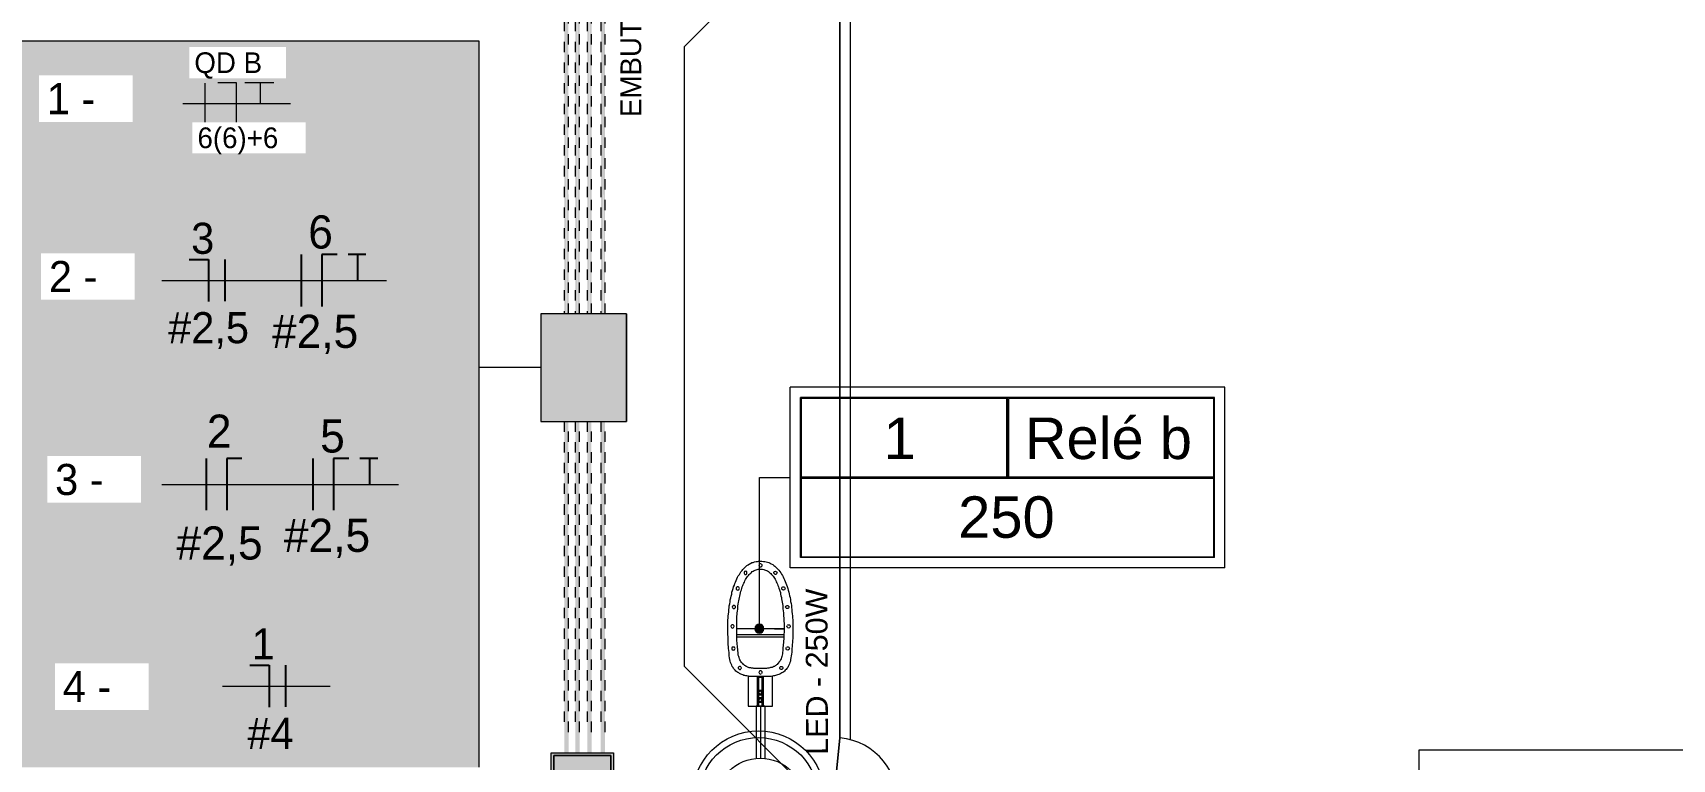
# Model space of a CAD drawing. Header units: metres. Extents: x -12 to 158, y -16 to 62.
# Drawn here: x 41.01 to 56.84, y 24.41 to 31.42 of the extents above; entities that cross this region are included whole.
import ezdxf

# ---------------------------------------------------------------- set-up
doc = ezdxf.new("R2010")
doc.units = ezdxf.units.M
doc.linetypes.add('Hidden', pattern=[0.007144, 0.004763, -0.002381])
doc.linetypes.add('Hidden 1_5', pattern=[0.0022, 0.0015, -0.0007])
for name, color, linetype, lineweight in [('A-ANNO-NOTE', 7, 'Continuous', 9), ('A-DETL', 7, 'Continuous', 9), ('A-DETL-GENF', 7, 'Continuous', 9), ('Dispositivos elétricos', 7, 'Continuous', 35), ('E-LITE-EQPM-IDEN', 7, 'Continuous', 9), ('E-POWR-CNDT', 7, 'Continuous', 18), ('G-ANNO-TEXT', 7, 'Continuous', 9), ('Identificadores de dispositivos elétricos', 7, 'Continuous', 9), ('LD_Luminárias', 7, 'Continuous', 9), ('VEGETAÇÃO', 7, 'Continuous', 9)]:
    doc.layers.add(name, color=color, linetype=linetype, lineweight=lineweight)
for name, color, linetype, lineweight, true_color in [('A-DETL-THIN', 7, 'Continuous', 9, 0xc0c0c0), ('BASE ELETRICO__dwg', 7, 'Continuous', 9, 0x767676), ('Fase', 1, 'Continuous', 25, 0xff0000), ('Neutro', 5, 'Continuous', 25, 0x0000ff), ('Terra', 3, 'Continuous', 25, 0x00ff00)]:
    doc.layers.add(name, color=color, linetype=linetype, lineweight=lineweight, true_color=true_color)
doc.styles.add('Arial_2', font='arial.ttf', dxfattribs={"height": 0.210954})
doc.styles.add('Arial_3', font='arial.ttf', dxfattribs={"height": 0.4})
doc.styles.add('Century Gothic', font='GOTHIC.TTF', dxfattribs={"height": 0.2})
doc.styles.add('Century Gothic_1', font='GOTHIC.TTF', dxfattribs={"height": 0.3})
doc.styles.add('Century Gothic_3', font='GOTHIC.TTF', dxfattribs={"height": 0.32})

# ---------------------------------------------------------------- blocks, each defined once
blk = doc.blocks.new('BASE ELETRICO__dwg-8227098-PLANTA BAIXA - PLANTA GERAL')
at = {"color": 252, "lineweight": 9, "true_color": 0x8e8e8e}
for p, q in [((47.536, 35.031), (47.536, 24.615)), ((47.536, 24.615), (47.536, 35.031)), ((47.636, 35.053), (47.636, 24.598))]:
    blk.add_line(p, q, dxfattribs=at)
at = {"color": 252, "lineweight": 9, "true_color": 0x8e8e8e, "flags": 128}
blk.add_lwpolyline([(47.462, 23.876), (46.036, 25.302), (46.036, 31.289), (47.536, 32.789)], dxfattribs=at)
at = {"color": 252, "lineweight": 9, "true_color": 0x8e8e8e}
blk.add_circle((46.751, 24.043), 0.639, dxfattribs=at)
at = {"layer": 'LD_Luminárias', "color": 252, "true_color": 0x8e8e8e}
blk.add_circle((46.751, 24.043), 0.575, dxfattribs=at)
at = {"layer": 'VEGETAÇÃO', "color": 252, "true_color": 0x8e8e8e, "flags": 128}
blk.add_lwpolyline([(53.133, 8.382), (53.133, 24.5), (93.833, 24.5)], dxfattribs=at)
blk = doc.blocks.new('Caixa de Passagem no Passeio - Caixa de Passagem no Passeio 2-8198666-PLANTA BAIXA - PLANTA GERAL')
at = {"layer": 'Dispositivos elétricos', "linetype": 'Hidden 1_5', "lineweight": 9, "true_color": 0x82482d}
h = blk.add_hatch(color=27, dxfattribs=at)
h.paths.add_polyline_path([(0.275, -0.3), (0.3, -0.3), (0.3, 0.3), (-0.3, 0.3), (-0.3, -0.3), (0.132, -0.3)])
h.paths.add_polyline_path([(0.132, -0.275), (-0.275, -0.275), (-0.275, 0.275), (0.275, 0.275), (0.275, -0.275)])
at = {"layer": 'Dispositivos elétricos', "linetype": 'Hidden 1_5', "lineweight": 9, "true_color": 0x5a6266}
blk.add_hatch(color=251, dxfattribs=at).paths.add_polyline_path([(0.132, -0.275), (0.275, -0.275), (0.275, 0.275), (-0.275, 0.275), (-0.275, -0.275), (-0.144, -0.275)])
at = {"layer": 'Dispositivos elétricos', "lineweight": 9}
for p, q in [((-0.3, -0.3), (-0.3, 0.3)), ((-0.3, 0.3), (0.3, 0.3)), ((-0.275, -0.275), (-0.275, 0.275)), ((-0.275, 0.275), (0.275, 0.275)), ((-0.275, 0.275), (-0.275, -0.275)), ((0.275, 0.275), (-0.275, 0.275)), ((0.275, 0.275), (0.275, -0.275)), ((0.275, -0.275), (0.275, 0.275)), ((0.3, 0.3), (0.3, -0.3)), ((0.3, -0.3), (-0.3, -0.3)), ((0.275, -0.275), (-0.275, -0.275)), ((-0.275, -0.275), (0.275, -0.275))]:
    blk.add_line(p, q, dxfattribs=at)
blk = doc.blocks.new('PVC Corrugado Amarelo_Caixa de Octogonal 4x4 - PVC Corrugado Amarelo_Caixa de Octogonal 4x4-2829200-PLANTA BAIXA - PLANTA GERAL')
at = {"layer": 'Dispositivos elétricos', "linetype": 'Hidden 1_5', "lineweight": 9, "true_color": 0xffff00}
h = blk.add_hatch(color=2, dxfattribs=at)
h.paths.add_polyline_path([(0, -0.043), (0.015, -0.041), (0.025, -0.035), (0.036, -0.024), (0.038, -0.022), (0.042, -0.009), (0.044, 0), (0.041, 0.015), (0.036, 0.024), (0.024, 0.036), (0.015, 0.041), (0.009, 0.042), (-0.008, 0.042), (-0.011, 0.042), (-0.024, 0.036), (-0.036, 0.024), (-0.041, 0.015), (-0.042, 0.008), (-0.043, 0), (-0.041, -0.015), (-0.035, -0.026), (-0.024, -0.036), (-0.022, -0.038), (-0.008, -0.042)])
h.paths.add_polyline_path([(0.015, -0.036), (-0.015, -0.035), (-0.036, -0.014), (-0.035, 0.015), (-0.015, 0.036), (0.016, 0.035), (0.036, 0.015), (0.035, -0.016), (0.016, -0.035)])
blk.add_hatch(color=2, dxfattribs=at).paths.add_polyline_path([(-0.015, -0.036), (0.015, -0.036), (0.036, -0.015), (0.036, 0.015), (0.015, 0.036), (-0.015, 0.036), (-0.036, 0.015), (-0.036, -0.015)])
at = {"layer": 'Dispositivos elétricos', "lineweight": 9}
for p, q in [((-0.015, 0.036), (-0.036, 0.015)), ((-0.036, 0.015), (-0.036, -0.015)), ((0.015, 0.036), (-0.015, 0.036)), ((0.036, 0.015), (0.015, 0.036)), ((0.036, -0.015), (0.036, 0.015)), ((-0.036, -0.015), (-0.015, -0.036)), ((-0.015, -0.036), (0.015, -0.036)), ((0.015, -0.036), (0.036, -0.015))]:
    blk.add_line(p, q, dxfattribs=at)
for start, end in [(360, 180), (180, 360)]:
    blk.add_arc((0, 0), 0.0435, start, end, dxfattribs=at)
blk = doc.blocks.new('Tag de Luminárias de Teto 3 - Tag de Luminárias de Teto 3-3493737-PLANTA BAIXA - PLANTA GERAL')
at = {"layer": 'E-LITE-EQPM-IDEN'}
for p, q in [((-0.0105, -0.004361), (-0.0105, 0.004361)), ((0.0105, 0.004361), (-0.0105, 0.004361)), ((0.0105, -0.004361), (0.0105, 0.004361)), ((0.01, 0.003861), (-0.01, 0.003861)), ((-0.01, -0.003861), (-0.01, 0.003861)), ((-0.000039, 0.003822), (-0.009961, 0.003822)), ((-0.009961, 0.003822), (-0.009961, 0.000039)), ((-0.000039, 0.000039), (-0.000039, 0.003822)), ((0, 0), (0, 0.003861)), ((0.000039, 0.003822), (0.000039, 0.000039)), ((0.009961, 0.003822), (0.000039, 0.003822)), ((0.009961, 0.000039), (0.009961, 0.003822)), ((0.01, -0.003861), (0.01, 0.003861)), ((-0.01, 0), (0.01, 0)), ((-0.009961, 0.000039), (-0.000039, 0.000039)), ((0.000039, 0.000039), (0.009961, 0.000039)), ((0.009961, -0.000039), (-0.009961, -0.000039)), ((-0.009961, -0.000039), (-0.009961, -0.003822)), ((0.009961, -0.003822), (0.009961, -0.000039)), ((0.01, -0.003861), (-0.01, -0.003861)), ((-0.009961, -0.003822), (0.009961, -0.003822)), ((0.0105, -0.004361), (-0.0105, -0.004361))]:
    blk.add_line(p, q, dxfattribs=at)
blk = doc.blocks.new('Fiação_PEX_Tags Lighting Fixture - 1_ FN-4481215-PLANTA BAIXA - PLANTA GERAL')
at = {"layer": 'E-LITE-EQPM-IDEN', "color": 1, "lineweight": 25, "true_color": 0xff0000}
blk.add_line((-0.00099, -0.001403), (-0.00099, -0.003903), dxfattribs=at)
at = {"layer": 'E-LITE-EQPM-IDEN', "color": 5, "lineweight": 25, "true_color": 0x0000ff}
for p, q in [((0.00001, -0.001403), (0.00001, -0.003903)), ((0.00001, -0.001403), (0.00001, -0.003425)), ((0.000731, -0.001403), (0.00001, -0.001403))]:
    blk.add_line(p, q, dxfattribs=at)
at = {"layer": 'E-LITE-EQPM-IDEN'}
for p in [(-0.003123, -0.002653), (-0.003123, -0.002653), (-0.003123, -0.002653), (-0.003123, -0.002653), (-0.003123, -0.002653), (-0.003123, -0.002653), (-0.003123, -0.002653), (-0.003123, -0.002653), (-0.003123, -0.002653), (-0.003123, -0.002653), (-0.003123, -0.002653), (-0.003123, -0.002653), (-0.003123, -0.002653), (-0.003123, -0.002653), (-0.003123, -0.002653), (-0.003123, -0.002653), (-0.003123, -0.002653), (-0.003123, -0.002653), (-0.003123, -0.002653), (-0.003123, -0.002653), (-0.003123, -0.002653), (-0.003123, -0.002653), (-0.002681, -0.002653)]:
    blk.add_line(p, (0.002595, -0.002653), dxfattribs=at)
blk = doc.blocks.new('Fiação_PEX_Tags Eletrical Fixtures - 2_ FNT-4480792-PLANTA BAIXA - PLANTA GERAL')
at = {"layer": 'Fase'}
blk.add_line((-0.000983, 0.00125), (-0.000983, -0.00125), dxfattribs=at)
at = {"layer": 'Identificadores de dispositivos elétricos'}
blk.add_line((-0.002569, 0), (0.003149, 0), dxfattribs=at)
at = {"layer": 'Neutro'}
for p, q in [((0.000017, 0.00125), (0.000017, -0.00125)), ((0.000017, 0.00125), (0.000017, -0.000772)), ((0.000759, 0.00125), (0.000017, 0.00125))]:
    blk.add_line(p, q, dxfattribs=at)
at = {"layer": 'Terra'}
for p, q in [((0.002149, 0.00125), (0.00129, 0.00125)), ((0.001746, 0.00125), (0.001746, 0))]:
    blk.add_line(p, q, dxfattribs=at)
blk = doc.blocks.new('Fiação_Tags Lighting Fixture - 1_ FN-3746626-PLANTA BAIXA - PLANTA GERAL')
at = {"layer": 'E-LITE-EQPM-IDEN', "color": 5, "lineweight": 25, "true_color": 0x0000ff}
for p, q in [((-0.001283, -0.001642), (-0.000345, -0.001642)), ((-0.000345, -0.001642), (-0.000345, -0.003664))]:
    blk.add_line(p, q, dxfattribs=at)
at = {"layer": 'E-LITE-EQPM-IDEN', "color": 1, "lineweight": 25, "true_color": 0xff0000}
blk.add_line((0.000434, -0.001642), (0.000434, -0.003658), dxfattribs=at)
at = {"layer": 'E-LITE-EQPM-IDEN'}
blk.add_line((-0.002595, -0.002653), (0.002595, -0.002653), dxfattribs=at)

msp = doc.modelspace()

# ---------------------------------------------------------------- hatches: boundary and pattern name
at = {"layer": 'A-DETL-GENF', "true_color": 0xffffff}
msp.add_hatch(color=7, dxfattribs=at).paths.add_polyline_path([(43.071, 24.331), (45.319, 24.331), (45.319, 31.339), (40.891, 31.339), (40.891, 24.331)])
at = {"layer": 'A-DETL-GENF', "true_color": 0x0000ff}
msp.add_hatch(color=5, dxfattribs=at).paths.add_polyline_path([(45.916, 27.669), (46.742, 27.669), (46.742, 28.709), (45.916, 28.709), (45.916, 27.829)])
at = {"layer": 'E-POWR-CNDT', "true_color": 0x353535}
h = msp.add_hatch(color=250, dxfattribs=at)
h.paths.add_polyline_path([(46.14, 24.471), (46.161, 24.471), (46.161, 27.669), (46.14, 27.669), (46.14, 24.623)])
h.paths.add_polyline_path([(46.14, 28.709), (46.161, 28.709), (46.161, 36.335), (46.14, 36.335), (46.14, 28.815)])
h = msp.add_hatch(color=250, dxfattribs=at)
h.paths.add_polyline_path([(46.181, 24.471), (46.182, 24.471), (46.18, 27.669), (46.161, 27.669), (46.161, 24.471), (46.179, 24.471)])
h.paths.add_polyline_path([(46.182, 28.709), (46.181, 36.335), (46.161, 36.335), (46.163, 28.709), (46.182, 28.709)])
h = msp.add_hatch(color=250, dxfattribs=at)
h.paths.add_polyline_path([(46.247, 24.471), (46.268, 24.471), (46.268, 27.669), (46.247, 27.669), (46.247, 24.623)])
h.paths.add_polyline_path([(46.247, 28.709), (46.268, 28.709), (46.268, 36.335), (46.247, 36.335), (46.247, 28.709)])
h = msp.add_hatch(color=250, dxfattribs=at)
h.paths.add_polyline_path([(46.288, 24.471), (46.289, 24.471), (46.287, 27.669), (46.268, 27.669), (46.268, 24.471), (46.286, 24.471)])
h.paths.add_polyline_path([(46.289, 28.709), (46.288, 36.335), (46.268, 36.335), (46.27, 28.709), (46.289, 28.709)])
h = msp.add_hatch(color=250, dxfattribs=at)
h.paths.add_polyline_path([(46.363, 24.471), (46.384, 24.471), (46.384, 27.669), (46.363, 27.669), (46.363, 24.471)])
h.paths.add_polyline_path([(46.363, 28.709), (46.384, 28.709), (46.384, 36.335), (46.363, 36.335), (46.363, 28.815)])
h = msp.add_hatch(color=250, dxfattribs=at)
h.paths.add_polyline_path([(46.384, 24.471), (46.405, 24.471), (46.402, 27.669), (46.384, 27.669), (46.384, 24.623)])
h.paths.add_polyline_path([(46.402, 28.709), (46.405, 28.709), (46.404, 36.335), (46.384, 36.335), (46.386, 28.709), (46.4, 28.709)])
h = msp.add_hatch(color=250, dxfattribs=at)
h.paths.add_polyline_path([(46.494, 24.471), (46.515, 24.471), (46.515, 27.669), (46.494, 27.669), (46.494, 24.471)])
h.paths.add_polyline_path([(46.502, 28.709), (46.515, 28.709), (46.515, 36.335), (46.494, 36.335), (46.495, 28.709), (46.5, 28.709)])
h = msp.add_hatch(color=250, dxfattribs=at)
h.paths.add_polyline_path([(46.536, 24.471), (46.534, 27.669), (46.515, 27.669), (46.515, 24.471), (46.536, 24.471)])
h.paths.add_polyline_path([(46.527, 28.709), (46.536, 28.709), (46.535, 36.335), (46.515, 36.335), (46.517, 28.709), (46.525, 28.709)])

# ---------------------------------------------------------------- linework, layer by layer
at = {"layer": 'A-ANNO-NOTE'}
for p, q in [((48.802, 24.616), (48.74, 23.992)), ((48.74, 23.992), (48.802, 24.616))]:
    msp.add_line(p, q, dxfattribs=at)
msp.add_arc((48.74, 23.992), 0.627, 264.3017, 84.3017, dxfattribs=at)
msp.add_arc((48.74, 23.992), 0.627, 264.3017, 84.3017, dxfattribs=at)
at = {"layer": 'A-DETL', "color": 1, "true_color": 0xff0000}
msp.add_line((42.668, 30.936), (42.668, 30.529), dxfattribs=at)
at = {"layer": 'A-DETL', "color": 5, "true_color": 0x0000ff}
for p, q in [((42.796, 30.941), (42.973, 30.941)), ((42.973, 30.941), (42.973, 30.534))]:
    msp.add_line(p, q, dxfattribs=at)
at = {"layer": 'A-DETL', "color": 3, "true_color": 0x00ff00}
for p, q in [((43.057, 30.941), (43.337, 30.941)), ((43.208, 30.739), (43.208, 30.941))]:
    msp.add_line(p, q, dxfattribs=at)
at = {"layer": 'A-DETL'}
for p, q in [((42.456, 30.739), (43.496, 30.739)), ((45.916, 28.709), (45.916, 27.669)), ((46.742, 28.709), (45.916, 28.709)), ((46.742, 28.709), (46.742, 27.669)), ((45.916, 28.189), (45.319, 28.189)), ((45.916, 27.669), (46.742, 27.669)), ((47.916, 26.285), (47.929, 26.293)), ((47.929, 26.293), (47.939, 26.298)), ((47.939, 26.298), (47.952, 26.306)), ((47.952, 26.306), (47.965, 26.308)), ((47.965, 26.308), (47.978, 26.313)), ((47.978, 26.313), (47.993, 26.316)), ((47.993, 26.316), (48.006, 26.318)), ((48.006, 26.318), (48.018, 26.321)), ((48.018, 26.321), (48.034, 26.321)), ((48.026, 26.29), (48.023, 26.285)), ((48.031, 26.293), (48.026, 26.29)), ((48.036, 26.295), (48.031, 26.293)), ((48.034, 26.321), (48.049, 26.321)), ((48.044, 26.293), (48.036, 26.295)), ((48.052, 26.285), (48.046, 26.29)), ((48.049, 26.321), (48.064, 26.318)), ((48.064, 26.318), (48.077, 26.318)), ((48.077, 26.318), (48.09, 26.313)), ((48.09, 26.313), (48.105, 26.311)), ((48.105, 26.311), (48.118, 26.306)), ((48.118, 26.306), (48.131, 26.301)), ((48.131, 26.301), (48.141, 26.295)), ((48.141, 26.295), (48.154, 26.288)), ((48.154, 26.288), (48.164, 26.28)), ((47.794, 26.119), (47.801, 26.135)), ((47.801, 26.135), (47.809, 26.15)), ((47.809, 26.15), (47.814, 26.165)), ((47.814, 26.165), (47.822, 26.178)), ((47.822, 26.178), (47.832, 26.191)), ((47.832, 26.191), (47.84, 26.204)), ((47.84, 26.204), (47.847, 26.216)), ((47.847, 26.216), (47.858, 26.229)), ((47.858, 26.229), (47.865, 26.239)), ((47.865, 26.239), (47.875, 26.249)), ((47.875, 26.249), (47.886, 26.26)), ((47.881, 26.219), (47.878, 26.214)), ((47.878, 26.214), (47.878, 26.209)), ((47.878, 26.209), (47.878, 26.204)), ((47.878, 26.204), (47.881, 26.198)), ((47.886, 26.221), (47.881, 26.219)), ((47.881, 26.198), (47.886, 26.193)), ((47.881, 26.119), (47.886, 26.132)), ((47.886, 26.26), (47.896, 26.27)), ((47.891, 26.224), (47.886, 26.221)), ((47.886, 26.193), (47.891, 26.193)), ((47.886, 26.132), (47.893, 26.142)), ((47.898, 26.221), (47.891, 26.224)), ((47.891, 26.193), (47.898, 26.193)), ((47.893, 26.142), (47.898, 26.153)), ((47.896, 26.27), (47.906, 26.278)), ((47.904, 26.219), (47.898, 26.221)), ((47.898, 26.193), (47.904, 26.198)), ((47.898, 26.153), (47.906, 26.163)), ((47.906, 26.214), (47.904, 26.219)), ((47.904, 26.198), (47.906, 26.204)), ((47.906, 26.278), (47.916, 26.285)), ((47.906, 26.209), (47.906, 26.214)), ((47.906, 26.204), (47.906, 26.209)), ((47.906, 26.163), (47.911, 26.173)), ((47.911, 26.173), (47.919, 26.183)), ((47.919, 26.183), (47.927, 26.191)), ((47.927, 26.191), (47.934, 26.198)), ((47.934, 26.198), (47.942, 26.206)), ((47.942, 26.206), (47.949, 26.211)), ((47.949, 26.211), (47.957, 26.219)), ((47.957, 26.219), (47.967, 26.224)), ((47.967, 26.224), (47.975, 26.229)), ((47.975, 26.229), (47.985, 26.232)), ((47.985, 26.232), (47.993, 26.237)), ((47.993, 26.237), (48.003, 26.239)), ((48.003, 26.239), (48.013, 26.242)), ((48.013, 26.242), (48.023, 26.242)), ((48.023, 26.285), (48.021, 26.28)), ((48.021, 26.28), (48.023, 26.275)), ((48.023, 26.275), (48.026, 26.27)), ((48.023, 26.242), (48.034, 26.242)), ((48.026, 26.27), (48.031, 26.265)), ((48.031, 26.265), (48.036, 26.265)), ((48.034, 26.242), (48.044, 26.242)), ((48.036, 26.265), (48.044, 26.265)), ((48.044, 26.265), (48.046, 26.27)), ((48.044, 26.242), (48.057, 26.242)), ((48.046, 26.27), (48.052, 26.275)), ((48.052, 26.28), (48.052, 26.285)), ((48.052, 26.275), (48.052, 26.28)), ((48.057, 26.242), (48.067, 26.239)), ((48.067, 26.239), (48.075, 26.237)), ((48.075, 26.237), (48.085, 26.234)), ((48.085, 26.234), (48.095, 26.229)), ((48.095, 26.229), (48.103, 26.227)), ((48.103, 26.227), (48.113, 26.219)), ((48.113, 26.219), (48.12, 26.214)), ((48.12, 26.214), (48.128, 26.209)), ((48.128, 26.209), (48.136, 26.201)), ((48.136, 26.201), (48.143, 26.193)), ((48.143, 26.193), (48.151, 26.183)), ((48.151, 26.183), (48.159, 26.176)), ((48.159, 26.176), (48.166, 26.165)), ((48.164, 26.28), (48.174, 26.273)), ((48.166, 26.214), (48.172, 26.219)), ((48.166, 26.209), (48.166, 26.214)), ((48.166, 26.204), (48.166, 26.209)), ((48.172, 26.199), (48.166, 26.204)), ((48.166, 26.165), (48.172, 26.155)), ((48.172, 26.219), (48.177, 26.221)), ((48.177, 26.193), (48.172, 26.199)), ((48.172, 26.155), (48.179, 26.145)), ((48.174, 26.273), (48.184, 26.262)), ((48.177, 26.221), (48.182, 26.224)), ((48.182, 26.193), (48.177, 26.193)), ((48.179, 26.145), (48.184, 26.135)), ((48.182, 26.224), (48.187, 26.221)), ((48.187, 26.193), (48.182, 26.193)), ((48.184, 26.262), (48.194, 26.252)), ((48.184, 26.135), (48.189, 26.122)), ((48.187, 26.221), (48.192, 26.219)), ((48.192, 26.199), (48.187, 26.193)), ((48.192, 26.219), (48.194, 26.214)), ((48.194, 26.204), (48.192, 26.199)), ((48.194, 26.252), (48.205, 26.242)), ((48.194, 26.214), (48.197, 26.209)), ((48.197, 26.209), (48.194, 26.204)), ((48.205, 26.242), (48.215, 26.232)), ((48.215, 26.232), (48.223, 26.219)), ((48.223, 26.219), (48.233, 26.209)), ((48.233, 26.209), (48.24, 26.196)), ((48.24, 26.196), (48.248, 26.181)), ((48.248, 26.181), (48.256, 26.168)), ((48.256, 26.168), (48.263, 26.153)), ((48.263, 26.153), (48.269, 26.14)), ((48.269, 26.14), (48.276, 26.125)), ((47.75, 25.966), (47.753, 25.984)), ((47.753, 25.984), (47.758, 26.002)), ((47.758, 26.002), (47.761, 26.02)), ((47.761, 26.02), (47.766, 26.038)), ((47.766, 26.038), (47.771, 26.056)), ((47.771, 26.056), (47.776, 26.073)), ((47.776, 26.073), (47.784, 26.089)), ((47.784, 26.089), (47.789, 26.104)), ((47.789, 26.104), (47.794, 26.119)), ((47.807, 26.068), (47.801, 26.063)), ((47.801, 26.063), (47.801, 26.056)), ((47.801, 26.056), (47.801, 26.05)), ((47.801, 26.05), (47.807, 26.045)), ((47.817, 26.071), (47.809, 26.071)), ((47.809, 26.043), (47.817, 26.04)), ((47.822, 26.071), (47.817, 26.071)), ((47.817, 26.04), (47.822, 26.043)), ((47.827, 26.068), (47.822, 26.071)), ((47.822, 26.043), (47.827, 26.045)), ((47.83, 26.063), (47.827, 26.068)), ((47.827, 26.045), (47.83, 26.05)), ((47.832, 26.056), (47.83, 26.063)), ((47.83, 26.05), (47.832, 26.056)), ((47.832, 25.969), (47.837, 25.984)), ((47.837, 25.984), (47.84, 25.999)), ((47.84, 25.999), (47.842, 26.015)), ((47.842, 26.015), (47.847, 26.03)), ((47.847, 26.03), (47.853, 26.043)), ((47.853, 26.043), (47.855, 26.058)), ((47.855, 26.058), (47.86, 26.071)), ((47.86, 26.071), (47.865, 26.084)), ((47.865, 26.084), (47.87, 26.096)), ((47.87, 26.096), (47.875, 26.109)), ((47.875, 26.109), (47.881, 26.119)), ((48.189, 26.122), (48.195, 26.112)), ((48.195, 26.112), (48.2, 26.099)), ((48.2, 26.099), (48.205, 26.086)), ((48.205, 26.086), (48.21, 26.073)), ((48.21, 26.073), (48.215, 26.061)), ((48.215, 26.061), (48.22, 26.045)), ((48.22, 26.045), (48.223, 26.033)), ((48.223, 26.033), (48.228, 26.017)), ((48.228, 26.017), (48.23, 26.002)), ((48.23, 26.002), (48.233, 25.987)), ((48.233, 25.987), (48.238, 25.971)), ((48.238, 25.971), (48.24, 25.956)), ((48.243, 26.063), (48.246, 26.068)), ((48.243, 26.056), (48.243, 26.063)), ((48.243, 26.051), (48.243, 26.056)), ((48.246, 26.045), (48.243, 26.051)), ((48.246, 26.068), (48.251, 26.071)), ((48.251, 26.043), (48.246, 26.045)), ((48.251, 26.071), (48.258, 26.071)), ((48.258, 26.04), (48.251, 26.043)), ((48.258, 26.071), (48.263, 26.071)), ((48.263, 26.043), (48.258, 26.04)), ((48.263, 26.071), (48.269, 26.068)), ((48.269, 26.045), (48.263, 26.043)), ((48.269, 26.068), (48.271, 26.063)), ((48.271, 26.051), (48.269, 26.045)), ((48.271, 26.063), (48.274, 26.056)), ((48.274, 26.056), (48.271, 26.051)), ((48.276, 26.125), (48.281, 26.109)), ((48.281, 26.109), (48.289, 26.091)), ((48.289, 26.091), (48.294, 26.076)), ((48.294, 26.076), (48.299, 26.058)), ((48.299, 26.058), (48.304, 26.04)), ((48.304, 26.04), (48.309, 26.022)), ((48.309, 26.022), (48.314, 26.005)), ((48.314, 26.005), (48.317, 25.987)), ((48.317, 25.987), (48.322, 25.969)), ((47.728, 25.81), (47.73, 25.831)), ((47.73, 25.851), (47.733, 25.872)), ((47.73, 25.831), (47.73, 25.851)), ((47.733, 25.872), (47.735, 25.89)), ((47.735, 25.89), (47.74, 25.91)), ((47.74, 25.91), (47.743, 25.928)), ((47.743, 25.928), (47.745, 25.948)), ((47.745, 25.948), (47.75, 25.966)), ((47.766, 25.885), (47.763, 25.877)), ((47.763, 25.877), (47.766, 25.872)), ((47.766, 25.872), (47.768, 25.867)), ((47.773, 25.892), (47.768, 25.887)), ((47.768, 25.867), (47.773, 25.864)), ((47.779, 25.892), (47.773, 25.892)), ((47.773, 25.864), (47.779, 25.862)), ((47.784, 25.892), (47.779, 25.892)), ((47.779, 25.862), (47.784, 25.864)), ((47.789, 25.887), (47.784, 25.892)), ((47.784, 25.864), (47.789, 25.867)), ((47.794, 25.885), (47.789, 25.887)), ((47.789, 25.867), (47.794, 25.872)), ((47.794, 25.877), (47.794, 25.885)), ((47.794, 25.872), (47.794, 25.877)), ((47.812, 25.823), (47.814, 25.839)), ((47.812, 25.805), (47.812, 25.823)), ((47.814, 25.839), (47.817, 25.856)), ((47.817, 25.872), (47.819, 25.89)), ((47.817, 25.856), (47.817, 25.872)), ((47.819, 25.89), (47.822, 25.905)), ((47.822, 25.905), (47.825, 25.923)), ((47.825, 25.923), (47.827, 25.938)), ((47.827, 25.938), (47.83, 25.953)), ((47.83, 25.953), (47.832, 25.969)), ((48.24, 25.956), (48.243, 25.941)), ((48.243, 25.941), (48.246, 25.923)), ((48.246, 25.923), (48.248, 25.908)), ((48.248, 25.908), (48.251, 25.892)), ((48.251, 25.892), (48.253, 25.874)), ((48.253, 25.874), (48.253, 25.859)), ((48.253, 25.859), (48.256, 25.841)), ((48.256, 25.841), (48.258, 25.823)), ((48.258, 25.823), (48.258, 25.806)), ((48.279, 25.877), (48.281, 25.885)), ((48.281, 25.872), (48.279, 25.877)), ((48.284, 25.867), (48.281, 25.872)), ((48.284, 25.887), (48.289, 25.892)), ((48.289, 25.864), (48.284, 25.867)), ((48.289, 25.892), (48.294, 25.892)), ((48.294, 25.862), (48.289, 25.864)), ((48.294, 25.892), (48.302, 25.892)), ((48.302, 25.864), (48.294, 25.862)), ((48.302, 25.892), (48.307, 25.887)), ((48.307, 25.867), (48.302, 25.864)), ((48.309, 25.872), (48.307, 25.867)), ((48.309, 25.885), (48.309, 25.877)), ((48.309, 25.877), (48.309, 25.872)), ((48.322, 25.969), (48.325, 25.951)), ((48.325, 25.951), (48.327, 25.931)), ((48.327, 25.931), (48.332, 25.913)), ((48.332, 25.913), (48.335, 25.892)), ((48.335, 25.892), (48.337, 25.874)), ((48.337, 25.874), (48.34, 25.854)), ((48.34, 25.854), (48.34, 25.834)), ((48.34, 25.834), (48.343, 25.813)), ((48.343, 25.813), (48.345, 25.793)), ((47.72, 25.691), (47.722, 25.711)), ((47.72, 25.673), (47.72, 25.691)), ((47.72, 25.652), (47.72, 25.673)), ((47.722, 25.752), (47.725, 25.772)), ((47.722, 25.731), (47.722, 25.752)), ((47.722, 25.711), (47.722, 25.731)), ((47.725, 25.793), (47.728, 25.81)), ((47.725, 25.772), (47.725, 25.793)), ((47.753, 25.698), (47.751, 25.691)), ((47.751, 25.691), (47.753, 25.685)), ((47.753, 25.685), (47.756, 25.68)), ((47.761, 25.706), (47.756, 25.701)), ((47.756, 25.68), (47.761, 25.678)), ((47.766, 25.706), (47.761, 25.706)), ((47.761, 25.678), (47.766, 25.675)), ((47.771, 25.706), (47.766, 25.706)), ((47.766, 25.675), (47.771, 25.678)), ((47.776, 25.701), (47.771, 25.706)), ((47.771, 25.678), (47.776, 25.68)), ((47.776, 25.68), (47.779, 25.685)), ((47.781, 25.691), (47.779, 25.698)), ((47.779, 25.685), (47.781, 25.691)), ((47.807, 25.736), (47.809, 25.754)), ((47.807, 25.719), (47.807, 25.736)), ((47.807, 25.701), (47.807, 25.719)), ((47.807, 25.685), (47.807, 25.701)), ((47.807, 25.668), (47.807, 25.685)), ((47.807, 25.65), (47.807, 25.668)), ((48.261, 25.668), (47.807, 25.668)), ((47.809, 25.788), (47.812, 25.805)), ((47.809, 25.77), (47.809, 25.788)), ((47.809, 25.754), (47.809, 25.77)), ((48.172, 25.668), (48.264, 25.668)), ((48.258, 25.806), (48.258, 25.79)), ((48.258, 25.79), (48.261, 25.772)), ((48.261, 25.772), (48.261, 25.754)), ((48.261, 25.754), (48.261, 25.737)), ((48.261, 25.737), (48.264, 25.721)), ((48.264, 25.721), (48.264, 25.703)), ((48.264, 25.703), (48.264, 25.686)), ((48.264, 25.686), (48.264, 25.668)), ((48.264, 25.668), (48.264, 25.65)), ((48.292, 25.691), (48.294, 25.698)), ((48.294, 25.686), (48.292, 25.691)), ((48.297, 25.68), (48.294, 25.686)), ((48.297, 25.701), (48.302, 25.706)), ((48.302, 25.678), (48.297, 25.68)), ((48.302, 25.706), (48.307, 25.706)), ((48.307, 25.675), (48.302, 25.678)), ((48.307, 25.706), (48.315, 25.706)), ((48.315, 25.678), (48.307, 25.675)), ((48.315, 25.706), (48.32, 25.701)), ((48.32, 25.68), (48.315, 25.678)), ((48.322, 25.686), (48.32, 25.68)), ((48.322, 25.698), (48.322, 25.691)), ((48.322, 25.691), (48.322, 25.686)), ((48.345, 25.793), (48.345, 25.772)), ((48.345, 25.772), (48.348, 25.755)), ((48.348, 25.755), (48.348, 25.734)), ((48.348, 25.734), (48.348, 25.714)), ((48.348, 25.714), (48.348, 25.693)), ((48.348, 25.693), (48.348, 25.673)), ((48.348, 25.673), (48.348, 25.652)), ((47.72, 25.632), (47.72, 25.652)), ((47.72, 25.611), (47.72, 25.632)), ((47.723, 25.591), (47.72, 25.611)), ((47.723, 25.573), (47.723, 25.591)), ((47.723, 25.553), (47.723, 25.573)), ((47.725, 25.535), (47.723, 25.553)), ((47.725, 25.514), (47.725, 25.535)), ((47.728, 25.497), (47.725, 25.514)), ((47.728, 25.476), (47.728, 25.497)), ((47.807, 25.632), (47.807, 25.65)), ((47.807, 25.617), (47.807, 25.632)), ((47.807, 25.599), (47.807, 25.617)), ((47.807, 25.614), (48.261, 25.614)), ((47.809, 25.583), (47.807, 25.599)), ((47.809, 25.591), (48.261, 25.591)), ((47.809, 25.566), (47.809, 25.583)), ((47.809, 25.55), (47.809, 25.566)), ((47.812, 25.532), (47.809, 25.55)), ((47.812, 25.517), (47.812, 25.532)), ((47.814, 25.502), (47.812, 25.517)), ((47.814, 25.486), (47.814, 25.502)), ((48.256, 25.502), (48.253, 25.487)), ((48.258, 25.532), (48.256, 25.517)), ((48.256, 25.517), (48.256, 25.502)), ((48.261, 25.566), (48.258, 25.55)), ((48.258, 25.55), (48.258, 25.532)), ((48.264, 25.635), (48.261, 25.617)), ((48.261, 25.617), (48.261, 25.599)), ((48.261, 25.599), (48.261, 25.584)), ((48.261, 25.584), (48.261, 25.566)), ((48.264, 25.65), (48.264, 25.635)), ((48.343, 25.497), (48.34, 25.476)), ((48.345, 25.535), (48.343, 25.515)), ((48.343, 25.515), (48.343, 25.497)), ((48.348, 25.573), (48.345, 25.553)), ((48.345, 25.553), (48.345, 25.535)), ((48.348, 25.652), (48.348, 25.632)), ((48.348, 25.632), (48.348, 25.612)), ((48.348, 25.612), (48.348, 25.594)), ((48.348, 25.594), (48.348, 25.573)), ((47.73, 25.458), (47.728, 25.476)), ((47.733, 25.44), (47.73, 25.458)), ((47.735, 25.423), (47.733, 25.44)), ((47.735, 25.405), (47.735, 25.423)), ((47.738, 25.387), (47.735, 25.405)), ((47.74, 25.372), (47.738, 25.387)), ((47.743, 25.354), (47.74, 25.372)), ((47.748, 25.341), (47.743, 25.354)), ((47.753, 25.328), (47.748, 25.341)), ((47.763, 25.489), (47.761, 25.484)), ((47.761, 25.484), (47.761, 25.476)), ((47.761, 25.476), (47.761, 25.471)), ((47.761, 25.471), (47.763, 25.466)), ((47.768, 25.491), (47.763, 25.489)), ((47.763, 25.466), (47.768, 25.463)), ((47.776, 25.491), (47.768, 25.491)), ((47.768, 25.463), (47.776, 25.461)), ((47.781, 25.491), (47.776, 25.491)), ((47.776, 25.461), (47.781, 25.463)), ((47.786, 25.489), (47.781, 25.491)), ((47.781, 25.463), (47.786, 25.466)), ((47.789, 25.484), (47.786, 25.489)), ((47.786, 25.466), (47.789, 25.471)), ((47.791, 25.476), (47.789, 25.484)), ((47.789, 25.471), (47.791, 25.476)), ((47.817, 25.471), (47.814, 25.486)), ((47.817, 25.456), (47.817, 25.471)), ((47.82, 25.44), (47.817, 25.456)), ((47.822, 25.425), (47.82, 25.44)), ((47.822, 25.412), (47.822, 25.425)), ((47.827, 25.4), (47.822, 25.412)), ((47.83, 25.389), (47.827, 25.4)), ((47.835, 25.379), (47.83, 25.389)), ((47.837, 25.369), (47.835, 25.379)), ((47.843, 25.359), (47.837, 25.369)), ((47.848, 25.351), (47.843, 25.359)), ((47.853, 25.343), (47.848, 25.351)), ((47.858, 25.336), (47.853, 25.343)), ((48.215, 25.344), (48.21, 25.336)), ((48.22, 25.351), (48.215, 25.344)), ((48.225, 25.359), (48.22, 25.351)), ((48.23, 25.369), (48.225, 25.359)), ((48.236, 25.379), (48.23, 25.369)), ((48.238, 25.39), (48.236, 25.379)), ((48.243, 25.4), (48.238, 25.39)), ((48.246, 25.413), (48.243, 25.4)), ((48.248, 25.425), (48.246, 25.413)), ((48.251, 25.456), (48.248, 25.441)), ((48.248, 25.441), (48.248, 25.425)), ((48.253, 25.471), (48.251, 25.456)), ((48.253, 25.487), (48.253, 25.471)), ((48.284, 25.484), (48.289, 25.489)), ((48.284, 25.476), (48.284, 25.484)), ((48.284, 25.471), (48.284, 25.476)), ((48.289, 25.466), (48.284, 25.471)), ((48.292, 25.492), (48.299, 25.492)), ((48.299, 25.461), (48.292, 25.464)), ((48.299, 25.492), (48.304, 25.492)), ((48.304, 25.464), (48.299, 25.461)), ((48.304, 25.492), (48.31, 25.489)), ((48.31, 25.466), (48.304, 25.464)), ((48.31, 25.489), (48.312, 25.484)), ((48.312, 25.471), (48.31, 25.466)), ((48.312, 25.484), (48.315, 25.476)), ((48.315, 25.476), (48.312, 25.471)), ((48.32, 25.341), (48.317, 25.328)), ((48.325, 25.354), (48.32, 25.341)), ((48.327, 25.372), (48.325, 25.354)), ((48.33, 25.387), (48.327, 25.372)), ((48.333, 25.405), (48.33, 25.387)), ((48.335, 25.423), (48.333, 25.405)), ((48.338, 25.441), (48.335, 25.423)), ((48.34, 25.476), (48.338, 25.458)), ((48.338, 25.458), (48.338, 25.441)), ((47.758, 25.315), (47.753, 25.328)), ((47.763, 25.305), (47.758, 25.315)), ((47.771, 25.295), (47.763, 25.305)), ((47.776, 25.285), (47.771, 25.295)), ((47.784, 25.275), (47.776, 25.285)), ((47.792, 25.267), (47.784, 25.275)), ((47.799, 25.259), (47.792, 25.267)), ((47.809, 25.252), (47.799, 25.259)), ((47.817, 25.247), (47.809, 25.252)), ((47.827, 25.241), (47.817, 25.247)), ((47.827, 25.3), (47.822, 25.295)), ((47.822, 25.295), (47.822, 25.29)), ((47.822, 25.29), (47.822, 25.285)), ((47.822, 25.285), (47.827, 25.28)), ((47.832, 25.303), (47.827, 25.3)), ((47.827, 25.28), (47.832, 25.275)), ((47.835, 25.236), (47.827, 25.241)), ((47.837, 25.305), (47.832, 25.303)), ((47.832, 25.275), (47.837, 25.275)), ((47.845, 25.231), (47.835, 25.236)), ((47.843, 25.303), (47.837, 25.305)), ((47.837, 25.275), (47.843, 25.275)), ((47.848, 25.3), (47.843, 25.303)), ((47.843, 25.275), (47.848, 25.28)), ((47.855, 25.226), (47.845, 25.231)), ((47.85, 25.295), (47.848, 25.3)), ((47.848, 25.28), (47.85, 25.285)), ((47.853, 25.29), (47.85, 25.295)), ((47.85, 25.285), (47.853, 25.29)), ((47.866, 25.224), (47.855, 25.226)), ((47.866, 25.331), (47.858, 25.336)), ((47.871, 25.323), (47.866, 25.331)), ((47.876, 25.218), (47.866, 25.224)), ((47.878, 25.318), (47.871, 25.323)), ((47.886, 25.216), (47.876, 25.218)), ((47.883, 25.313), (47.878, 25.318)), ((47.891, 25.31), (47.883, 25.313)), ((47.896, 25.213), (47.886, 25.216)), ((47.899, 25.305), (47.891, 25.31)), ((47.906, 25.213), (47.896, 25.213)), ((47.904, 25.303), (47.899, 25.305)), ((47.911, 25.298), (47.904, 25.303)), ((47.919, 25.211), (47.906, 25.213)), ((47.919, 25.295), (47.911, 25.298)), ((47.917, 25.211), (47.917, 24.92)), ((47.927, 25.292), (47.919, 25.295)), ((47.929, 25.208), (47.919, 25.211)), ((47.934, 25.292), (47.927, 25.292)), ((47.94, 25.208), (47.929, 25.208)), ((47.942, 25.29), (47.934, 25.292)), ((47.95, 25.208), (47.94, 25.208)), ((47.95, 25.287), (47.942, 25.29)), ((47.957, 25.287), (47.95, 25.287)), ((47.963, 25.206), (47.95, 25.208)), ((47.965, 25.287), (47.957, 25.287)), ((47.973, 25.206), (47.963, 25.206)), ((47.973, 25.285), (47.965, 25.287)), ((47.983, 25.285), (47.973, 25.285)), ((47.983, 25.206), (47.973, 25.206)), ((47.991, 25.285), (47.983, 25.285)), ((47.993, 25.206), (47.983, 25.206)), ((47.998, 25.285), (47.991, 25.285)), ((48.003, 25.206), (47.993, 25.206)), ((48.006, 25.285), (47.998, 25.285)), ((48.014, 25.206), (48.003, 25.206)), ((48.003, 25.206), (48.003, 24.92)), ((48.065, 25.206), (48.003, 25.206)), ((48.003, 25.206), (48.016, 25.196)), ((48.014, 25.285), (48.006, 25.285)), ((48.021, 25.196), (48.011, 25.206)), ((48.021, 25.285), (48.014, 25.285)), ((48.024, 25.206), (48.014, 25.206)), ((48.054, 25.196), (48.016, 25.196)), ((48.016, 25.196), (48.016, 25.058)), ((48.034, 25.285), (48.021, 25.285)), ((48.024, 25.252), (48.021, 25.247)), ((48.021, 25.247), (48.024, 25.241)), ((48.026, 25.257), (48.024, 25.252)), ((48.024, 25.241), (48.026, 25.236)), ((48.034, 25.206), (48.024, 25.206)), ((48.031, 25.262), (48.026, 25.257)), ((48.026, 25.236), (48.031, 25.234)), ((48.037, 25.262), (48.031, 25.262)), ((48.031, 25.234), (48.037, 25.231)), ((48.049, 25.285), (48.034, 25.285)), ((48.044, 25.206), (48.034, 25.206)), ((48.044, 25.262), (48.037, 25.262)), ((48.037, 25.231), (48.044, 25.234)), ((48.047, 25.257), (48.044, 25.262)), ((48.054, 25.206), (48.044, 25.206)), ((48.052, 25.252), (48.047, 25.257)), ((48.047, 25.236), (48.052, 25.241)), ((48.057, 25.285), (48.049, 25.285)), ((48.052, 25.247), (48.052, 25.252)), ((48.052, 25.241), (48.052, 25.247)), ((48.065, 25.206), (48.054, 25.206)), ((48.054, 25.196), (48.065, 25.206)), ((48.054, 25.055), (48.054, 25.196)), ((48.065, 25.285), (48.057, 25.285)), ((48.059, 25.196), (48.07, 25.206)), ((48.072, 25.285), (48.065, 25.285)), ((48.075, 25.206), (48.065, 25.206)), ((48.065, 24.92), (48.065, 25.206)), ((48.08, 25.285), (48.072, 25.285)), ((48.085, 25.206), (48.075, 25.206)), ((48.088, 25.285), (48.08, 25.285)), ((48.098, 25.206), (48.085, 25.206)), ((48.095, 25.285), (48.088, 25.285)), ((48.103, 25.287), (48.095, 25.285)), ((48.108, 25.206), (48.098, 25.206)), ((48.111, 25.287), (48.103, 25.287)), ((48.118, 25.208), (48.108, 25.206)), ((48.118, 25.287), (48.111, 25.287)), ((48.126, 25.29), (48.118, 25.287)), ((48.128, 25.208), (48.118, 25.208)), ((48.133, 25.293), (48.126, 25.29)), ((48.139, 25.208), (48.128, 25.208)), ((48.141, 25.293), (48.133, 25.293)), ((48.151, 25.211), (48.139, 25.208)), ((48.149, 25.295), (48.141, 25.293)), ((48.156, 25.298), (48.149, 25.295)), ((48.162, 25.213), (48.151, 25.211)), ((48.151, 24.92), (48.151, 25.211)), ((48.164, 25.303), (48.156, 25.298)), ((48.172, 25.213), (48.162, 25.213)), ((48.172, 25.305), (48.164, 25.303)), ((48.179, 25.31), (48.172, 25.305)), ((48.182, 25.216), (48.172, 25.213)), ((48.185, 25.313), (48.179, 25.31)), ((48.192, 25.219), (48.182, 25.216)), ((48.192, 25.318), (48.185, 25.313)), ((48.197, 25.323), (48.192, 25.318)), ((48.202, 25.224), (48.192, 25.219)), ((48.205, 25.331), (48.197, 25.323)), ((48.213, 25.226), (48.202, 25.224)), ((48.21, 25.336), (48.205, 25.331)), ((48.223, 25.231), (48.213, 25.226)), ((48.223, 25.295), (48.225, 25.3)), ((48.223, 25.29), (48.223, 25.295)), ((48.223, 25.285), (48.223, 25.29)), ((48.225, 25.28), (48.223, 25.285)), ((48.233, 25.236), (48.223, 25.231)), ((48.225, 25.3), (48.23, 25.303)), ((48.23, 25.275), (48.225, 25.28)), ((48.23, 25.303), (48.236, 25.305)), ((48.236, 25.275), (48.23, 25.275)), ((48.243, 25.242), (48.233, 25.236)), ((48.236, 25.305), (48.243, 25.303)), ((48.243, 25.275), (48.236, 25.275)), ((48.243, 25.303), (48.248, 25.3)), ((48.248, 25.28), (48.243, 25.275)), ((48.251, 25.247), (48.243, 25.242)), ((48.248, 25.3), (48.251, 25.295)), ((48.251, 25.285), (48.248, 25.28)), ((48.251, 25.295), (48.251, 25.29)), ((48.251, 25.29), (48.251, 25.285)), ((48.261, 25.252), (48.251, 25.247)), ((48.269, 25.259), (48.261, 25.252)), ((48.276, 25.267), (48.269, 25.259)), ((48.284, 25.275), (48.276, 25.267)), ((48.292, 25.285), (48.284, 25.275)), ((48.299, 25.295), (48.292, 25.285)), ((48.304, 25.305), (48.299, 25.295)), ((48.31, 25.316), (48.304, 25.305)), ((48.317, 25.328), (48.31, 25.316)), ((48.019, 25.063), (48.011, 25.053)), ((48.011, 25.053), (48.019, 25.04)), ((48.016, 25.045), (48.016, 24.984)), ((48.024, 25.073), (48.019, 25.063)), ((48.019, 25.04), (48.024, 25.03)), ((48.024, 25.058), (48.021, 25.053)), ((48.021, 25.053), (48.024, 25.045)), ((48.034, 25.073), (48.024, 25.073)), ((48.026, 25.065), (48.024, 25.058)), ((48.024, 25.045), (48.026, 25.037)), ((48.024, 25.03), (48.034, 25.03)), ((48.034, 25.065), (48.026, 25.065)), ((48.026, 25.037), (48.034, 25.037)), ((48.044, 25.073), (48.034, 25.073)), ((48.042, 25.065), (48.034, 25.065)), ((48.034, 25.037), (48.042, 25.037)), ((48.034, 25.03), (48.044, 25.03)), ((48.044, 25.058), (48.042, 25.065)), ((48.042, 25.037), (48.044, 25.045)), ((48.052, 25.063), (48.044, 25.073)), ((48.049, 25.053), (48.044, 25.058)), ((48.044, 25.045), (48.049, 25.053)), ((48.044, 25.03), (48.052, 25.04)), ((48.057, 25.053), (48.052, 25.063)), ((48.052, 25.04), (48.057, 25.053)), ((48.054, 24.984), (48.054, 25.045)), ((47.917, 24.92), (48.151, 24.92)), ((48.077, 24.92), (47.994, 24.92)), ((47.994, 24.92), (47.996, 24.418)), ((48.003, 24.92), (48.065, 24.92)), ((48.019, 24.991), (48.011, 24.979)), ((48.011, 24.979), (48.019, 24.968)), ((48.016, 24.973), (48.016, 24.92)), ((48.016, 24.92), (48.054, 24.92)), ((48.024, 25.002), (48.019, 24.991)), ((48.019, 24.968), (48.024, 24.958)), ((48.024, 24.986), (48.021, 24.979)), ((48.021, 24.979), (48.024, 24.971)), ((48.034, 25.002), (48.024, 25.002)), ((48.026, 24.994), (48.024, 24.986)), ((48.024, 24.971), (48.026, 24.966)), ((48.024, 24.958), (48.034, 24.958)), ((48.034, 24.994), (48.026, 24.994)), ((48.026, 24.966), (48.034, 24.966)), ((48.044, 25.002), (48.034, 25.002)), ((48.042, 24.994), (48.034, 24.994)), ((48.034, 24.966), (48.042, 24.966)), ((48.034, 24.958), (48.044, 24.958)), ((48.035, 24.92), (48.035, 24.42)), ((48.044, 24.986), (48.042, 24.994)), ((48.042, 24.966), (48.044, 24.971)), ((48.052, 24.991), (48.044, 25.002)), ((48.049, 24.979), (48.044, 24.986)), ((48.044, 24.971), (48.049, 24.979)), ((48.044, 24.958), (48.052, 24.968)), ((48.057, 24.979), (48.052, 24.991)), ((48.052, 24.968), (48.057, 24.979)), ((48.054, 24.92), (48.054, 24.973)), ((48.077, 24.92), (48.078, 24.418))]:
    msp.add_line(p, q, dxfattribs=at)
msp.add_circle((48.034, 23.995), 0.424, dxfattribs=at)
at = {"layer": 'A-DETL-THIN'}
for p, q in [((45.319, 31.339), (40.891, 31.339)), ((45.319, 24.331), (45.319, 31.339)), ((46.742, 28.709), (45.916, 28.709)), ((45.916, 28.709), (45.916, 27.669)), ((46.742, 27.669), (46.742, 28.709)), ((45.916, 27.669), (46.742, 27.669))]:
    msp.add_line(p, q, dxfattribs=at)
at = {"layer": 'E-LITE-EQPM-IDEN'}
for p, q in [((48.026, 27.127), (48.323, 27.127)), ((48.026, 25.711), (48.026, 27.127))]:
    msp.add_line(p, q, dxfattribs=at)
at = {"layer": 'E-POWR-CNDT', "color": 1, "linetype": 'Hidden', "true_color": 0xff0000}
for p, q in [((46.14, 36.135), (46.14, 28.709)), ((46.182, 28.709), (46.182, 36.135)), ((46.247, 36.135), (46.247, 28.709)), ((46.289, 28.709), (46.289, 36.135)), ((46.363, 36.135), (46.363, 28.709)), ((46.405, 28.709), (46.405, 36.135)), ((46.494, 36.135), (46.494, 28.709)), ((46.536, 28.709), (46.536, 36.135)), ((46.14, 27.669), (46.14, 24.671)), ((46.182, 24.671), (46.182, 27.669)), ((46.247, 27.669), (46.247, 24.671)), ((46.289, 24.671), (46.289, 27.669)), ((46.363, 27.669), (46.363, 24.671)), ((46.405, 24.671), (46.405, 27.669)), ((46.494, 27.669), (46.494, 24.671)), ((46.536, 24.671), (46.536, 27.669))]:
    msp.add_line(p, q, dxfattribs=at)

# ---------------------------------------------------------------- block references
at = {"layer": 'BASE ELETRICO__dwg', "color": 252, "true_color": 0x8e8e8e}
msp.add_blockref('BASE ELETRICO__dwg-8227098-PLANTA BAIXA - PLANTA GERAL', (1.267, 0), dxfattribs=at)
at = {"layer": 'Dispositivos elétricos', "lineweight": 9}
for name, p in [('PVC Corrugado Amarelo_Caixa de Octogonal 4x4 - PVC Corrugado Amarelo_Caixa de Octogonal 4x4-2829200-PLANTA BAIXA - PLANTA GERAL', (48.026, 25.668)), ('Caixa de Passagem no Passeio - Caixa de Passagem no Passeio 2-8198666-PLANTA BAIXA - PLANTA GERAL', (46.316, 24.171))]:
    msp.add_blockref(name, p, dxfattribs=at)
at = {"layer": 'E-LITE-EQPM-IDEN', "xscale": 199.9999999999999, "yscale": 199.9999999999999, "zscale": 199.9999999999999}
for name, p in [('Fiação_Tags Lighting Fixture - 1_ FN-3746626-PLANTA BAIXA - PLANTA GERAL', (42.774, 29.561)), ('Tag de Luminárias de Teto 3 - Tag de Luminárias de Teto 3-3493737-PLANTA BAIXA - PLANTA GERAL', (50.423, 27.127)), ('Fiação_PEX_Tags Lighting Fixture - 1_ FN-4481215-PLANTA BAIXA - PLANTA GERAL', (42.88, 27.592)), ('Fiação_Tags Lighting Fixture - 1_ FN-3746626-PLANTA BAIXA - PLANTA GERAL', (43.36, 25.645))]:
    msp.add_blockref(name, p, dxfattribs=at)
at = {"layer": 'Identificadores de dispositivos elétricos', "color": 1, "true_color": 0xff0000, "xscale": 199.9999999999999, "yscale": 199.9999999999999, "zscale": 199.9999999999999}
for p in [(43.795, 29.03), (43.909, 27.061)]:
    msp.add_blockref('Fiação_PEX_Tags Eletrical Fixtures - 2_ FNT-4480792-PLANTA BAIXA - PLANTA GERAL', p, dxfattribs=at)

# ---------------------------------------------------------------- texts
at = {"layer": 'E-LITE-EQPM-IDEN', "attachment_point": 1}
for s, insert, char_height, width, style in [('3', (42.537, 29.587), 0.3, 0.28861, 'Century Gothic_1'), ('#2,5', (42.315, 28.724), 0.3, 1.09029, 'Century Gothic_1'), ('2', (42.689, 27.735), 0.32, 0.30464, 'Century Gothic_3'), ('Relé b', (50.589, 27.706), 0.4, 2.00422, 'Arial_3'), ('1', (49.225, 27.706), 0.4, 0.38481, 'Arial_3'), ('250', (49.946, 26.946), 0.4, 1.15443, 'Arial_3'), ('#2,5', (42.395, 26.656), 0.32, 1.15443, 'Century Gothic_3'), ('1', (43.122, 25.672), 0.3, 0.28861, 'Century Gothic_1'), ('#4', (43.08, 24.808), 0.3, 0.65738, 'Century Gothic_1')]:
    msp.add_mtext(s, dxfattribs=dict(at, insert=insert, char_height=char_height, width=width, style=style))
at = {"layer": 'G-ANNO-TEXT', "insert": (48.478, 24.45), "char_height": 0.211, "width": 1.87595, "attachment_point": 1, "rotation": 90.2444, "style": 'Arial_2'}
msp.add_mtext('LED - 250W', dxfattribs=at)
at = {"layer": 'Identificadores de dispositivos elétricos', "char_height": 0.32, "attachment_point": 1, "style": 'Century Gothic_3'}
for s, insert, width in [('6', (43.668, 29.658), 0.30464), ('#2,5', (43.318, 28.699), 1.15443), ('5', (43.783, 27.689), 0.30464), ('#2,5', (43.433, 26.73), 1.15443)]:
    msp.add_mtext(s, dxfattribs=dict(at, insert=insert, width=width))

# ---------------------------------------------------------------- next in the draw order: texts
at = {"layer": 'G-ANNO-TEXT', "insert": (46.684, 30.607), "char_height": 0.2, "width": 3.09451, "attachment_point": 1, "rotation": 90, "style": 'Century Gothic', "bg_fill": 3, "box_fill_scale": 1.25, "bg_fill_color": 256, "bg_fill_true_color": 13158600, "bg_fill_transparency": 0}
msp.add_mtext('EMBUTIDO NO PISO', dxfattribs=at)
at = {"layer": 'G-ANNO-TEXT', "attachment_point": 1, "bg_fill": 3, "box_fill_scale": 1.25, "bg_fill_color": 256, "bg_fill_true_color": 13158600, "bg_fill_transparency": 0}
for s, insert, char_height, width, style in [('QD B', (42.568, 31.232), 0.2, 0.83376, 'Century Gothic'), ('1 - ', (41.143, 30.935), 0.3, 0.75359, 'Century Gothic_1'), ('6(6)+6', (42.598, 30.507), 0.2, 0.99409, 'Century Gothic'), ('2 - ', (41.163, 29.218), 0.3, 0.75359, 'Century Gothic_1'), ('3 - ', (41.223, 27.259), 0.3, 0.75359, 'Century Gothic_1'), ('4 - ', (41.297, 25.26), 0.3, 0.75359, 'Century Gothic_1')]:
    msp.add_mtext(s, dxfattribs=dict(at, insert=insert, char_height=char_height, width=width, style=style))

doc.saveas('drawing.dxf')
